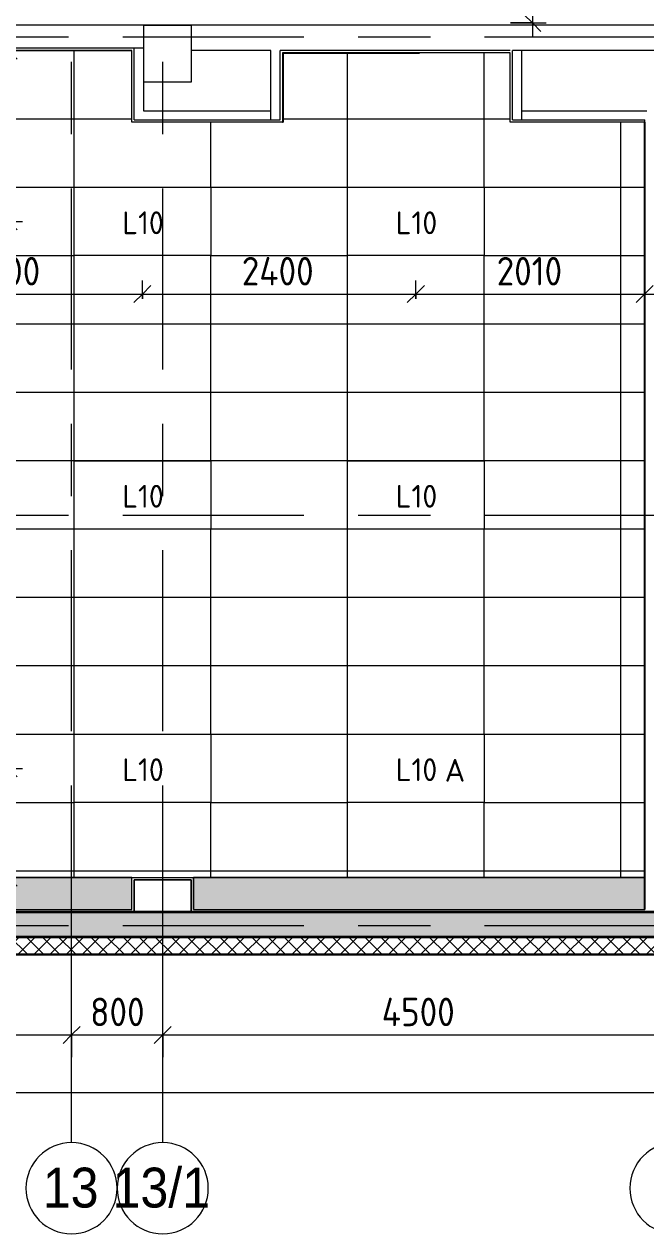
# Model space of a CAD drawing. Header units: millimetres. Extents: x 35224 to 234359, y -8553 to 29000.
# Drawn here: x 41944 to 47400, y -2706 to 7910 of the extents above; entities that cross this region are included whole.
import ezdxf

# ---------------------------------------------------------------- set-up
doc = ezdxf.new("R2010")
doc.units = ezdxf.units.MM
doc.linetypes.add('Осевая', pattern=[3175, 635, -476.25, 1587.5, -476.25])
for name, color, linetype, lineweight in [('A-ANNO-DIMS', 7, 'Continuous', 9), ('A-ANNO-DIMS-100', 7, 'Continuous', 9), ('A-CLNG-PATT', 7, 'Continuous', 9), ('A-WALL', 7, 'Continuous', 9), ('E-LITE-EQPM-IDEN', 7, 'Continuous', 9), ('I-WALL', 7, 'Continuous', 9), ('S-COLS', 7, 'Continuous', 9), ('Оси', 7, 'Continuous', 9), ('Оси-1', 7, 'Continuous', 20), ('Оси-2', 7, 'Осевая', 9)]:
    doc.layers.add(name, color=color, linetype=linetype, lineweight=lineweight)
for name, color, linetype, lineweight, true_color in [('A-ANNO-NOTE', 1, 'Continuous', 9, 0xff0000), ('A-CLNG-1', 7, 'Continuous', 9, 0xc0c0c0), ('A-WALL-3', 7, 'Continuous', 35, 0x3c3c3c), ('A-WALL-FNSH-1', 7, 'Continuous', 13, 0x3c3c3c), ('A-WALL-FNSH-2', 7, 'Continuous', 9, 0x3c3c3c), ('G-ANNO-TEXT-1', 1, 'Continuous', 9, 0xff0000)]:
    doc.layers.add(name, color=color, linetype=linetype, lineweight=lineweight, true_color=true_color)
doc.layers.add('A-CLNG-PATT-1', color=7, linetype='Continuous', lineweight=9, transparency=1)
doc.styles.add('Arial', font='arial.ttf', dxfattribs={"width": 0.9, "height": 350})
doc.styles.add('GOST Common', font='GOST_Common.ttf', dxfattribs={"height": 200})
doc.styles.add('ISOCPEUR', font='isocpeur.ttf', dxfattribs={"width": 0.9, "height": 250})
doc.styles.add('ISOCPEUR_1', font='isocpeur.ttf', dxfattribs={"height": 200})
doc.dimstyles.new('ISO-2_5_0_9К_БОЛЬШОЙ', dxfattribs={"dimscale": 304.8, "dimtxt": 248.995294, "dimasz": 0.492126, "dimexe": 0.393701, "dimexo": 0.984252, "dimgap": 0, "dimtad": 1, "dimdec": 0, "dimrnd": 10, "dimzin": 0, "dimdsep": 46, "dimtxsty": 'ISOCPEUR', "dimblk1": 'OBLIQUE', "dimblk2": 'OBLIQUE', "dimsah": 1, "dimcen": 0.09, "dimdle": 0.393701, "dimazin": 0, "dimtfac": 1, "dimtdec": 4, "dimtix": 1, "dimtmove": 0, "dimatfit": 3, "dimfxl": 1, "dimtvp": 1, "dimtolj": 1, "dimtzin": 0, "dimarcsym": 2})

# ---------------------------------------------------------------- blocks, each defined once
blk = doc.blocks.new('BSC_Колонна _Прямоугольная - 500х500-V1-План расстановки осветительного оборудования 3 этажа в осях 12-23')
at = {"layer": 'S-COLS'}
for p, q in [((-170, 250), (250, 250)), ((250, 250), (250, -250)), ((250, -250), (-170, -250))]:
    blk.add_line(p, q, dxfattribs=at)
blk = doc.blocks.new('BSC_Колонна _Прямоугольная - 500х500-V5-План расстановки осветительного оборудования 3 этажа в осях 12-23')
at = {"layer": 'S-COLS'}
for p, q in [((-250, 250), (250, 250)), ((-250, -30), (-250, 250)), ((250, 250), (250, -30))]:
    blk.add_line(p, q, dxfattribs=at)
blk = doc.blocks.new('Ось сетки - D8-29747960-План расстановки осветительного оборудования 3 этажа в осях 12-23')
at = {"layer": 'Оси-1'}
for start, end in [(360, 180), (180, 360)]:
    blk.add_arc((0, 0), 4, start, end, dxfattribs=at)
blk = doc.blocks.new('DIMBLOCK52-План расстановки осветительного оборудования 3 этажа в осях 12-23')
at = {"layer": 'A-ANNO-DIMS-100'}
for p, q in [((46405, 9140), (46405, 7801)), ((46211, 9020), (46525, 9020)), ((46405, 9020), (46211, 9020)), ((46211, 7921), (46525, 7921)), ((46405, 7921), (46211, 7921))]:
    blk.add_line(p, q, dxfattribs=at)
at = {"layer": 'A-ANNO-DIMS-100', "lineweight": 20}
for p, q in [((46405, 9020), (46330, 9095)), ((46405, 9020), (46480, 8945)), ((46405, 7921), (46330, 7996)), ((46405, 7921), (46480, 7846))]:
    blk.add_line(p, q, dxfattribs=at)
at = {"layer": 'A-ANNO-DIMS-100', "color": 0, "insert": (46079, 8198), "char_height": 250, "width": 655.05, "attachment_point": 1, "rotation": 90, "line_spacing_factor": 1.149209, "style": 'ISOCPEUR'}
blk.add_mtext('1100', dxfattribs=at)
blk = doc.blocks.new('_Oblique')
at = {"color": 0, "linetype": 'ByBlock', "lineweight": -2}
blk.add_line((-0.5, -0.5), (0.5, 0.5), dxfattribs=at)
blk = doc.blocks.new('DIMBLOCK66-План расстановки осветительного оборудования 3 этажа в осях 12-23')
at = {"layer": 'A-ANNO-DIMS-100'}
for p, q in [((38310, -1659), (38310, -1346)), ((84560, -1659), (84560, -1346)), ((38190, -1466), (84680, -1466)), ((38310, -1466), (38310, -1659)), ((84560, -1466), (84560, -1659))]:
    blk.add_line(p, q, dxfattribs=at)
at = {"layer": 'A-ANNO-DIMS-100', "lineweight": 20}
for p, q in [((38310, -1466), (38235, -1541)), ((38310, -1466), (38385, -1391)), ((84560, -1466), (84485, -1541)), ((84560, -1466), (84635, -1391))]:
    blk.add_line(p, q, dxfattribs=at)
at = {"layer": 'A-ANNO-DIMS-100', "color": 0, "insert": (61028, -1139), "char_height": 250, "width": 976.83, "attachment_point": 1, "line_spacing_factor": 1.149209, "style": 'ISOCPEUR'}
blk.add_mtext('46250', dxfattribs=at)
blk = doc.blocks.new('DIMBLOCK68-План расстановки осветительного оборудования 3 этажа в осях 12-23')
at = {"layer": 'A-ANNO-DIMS-100'}
for p, q in [((38760, -1155), (38760, -841)), ((42360, -1155), (42360, -841)), ((38760, -961), (42360, -961)), ((38760, -961), (38760, -1155)), ((42360, -961), (42360, -1155))]:
    blk.add_line(p, q, dxfattribs=at)
at = {"layer": 'A-ANNO-DIMS-100', "lineweight": 20}
for p, q in [((38760, -961), (38835, -886)), ((42360, -961), (42435, -886)), ((38760, -961), (38685, -1036)), ((42360, -961), (42285, -1036))]:
    blk.add_line(p, q, dxfattribs=at)
at = {"layer": 'A-ANNO-DIMS-100', "color": 0, "insert": (40244, -634), "char_height": 250, "width": 758.48, "attachment_point": 1, "line_spacing_factor": 1.149209, "style": 'ISOCPEUR'}
blk.add_mtext('3600', dxfattribs=at)
blk = doc.blocks.new('DIMBLOCK69-План расстановки осветительного оборудования 3 этажа в осях 12-23')
at = {"layer": 'A-ANNO-DIMS-100'}
for p, q in [((42360, -1155), (42360, -841)), ((43160, -1155), (43160, -841)), ((42360, -961), (43160, -961)), ((42360, -961), (42360, -1155)), ((43160, -961), (43160, -1155))]:
    blk.add_line(p, q, dxfattribs=at)
at = {"layer": 'A-ANNO-DIMS-100', "lineweight": 20}
for p, q in [((42360, -961), (42435, -886)), ((43160, -961), (43235, -886)), ((42360, -961), (42285, -1036)), ((43160, -961), (43085, -1036))]:
    blk.add_line(p, q, dxfattribs=at)
at = {"layer": 'A-ANNO-DIMS-100', "color": 0, "insert": (42523, -634), "char_height": 250, "width": 568.86, "attachment_point": 1, "line_spacing_factor": 1.149209, "style": 'ISOCPEUR'}
blk.add_mtext('800', dxfattribs=at)
blk = doc.blocks.new('DIMBLOCK70-План расстановки осветительного оборудования 3 этажа в осях 12-23')
at = {"layer": 'A-ANNO-DIMS-100'}
for p, q in [((43160, -1155), (43160, -841)), ((47660, -1155), (47660, -841)), ((43160, -961), (47660, -961)), ((43160, -961), (43160, -1155)), ((47660, -961), (47660, -1155))]:
    blk.add_line(p, q, dxfattribs=at)
at = {"layer": 'A-ANNO-DIMS-100', "lineweight": 20}
for p, q in [((43160, -961), (43235, -886)), ((47660, -961), (47735, -886)), ((43160, -961), (43085, -1036)), ((47660, -961), (47585, -1036))]:
    blk.add_line(p, q, dxfattribs=at)
at = {"layer": 'A-ANNO-DIMS-100', "color": 0, "insert": (45082, -634), "char_height": 250, "width": 787.21, "attachment_point": 1, "line_spacing_factor": 1.149209, "style": 'ISOCPEUR'}
blk.add_mtext('4500', dxfattribs=at)
blk = doc.blocks.new('DIMBLOCK90-План расстановки осветительного оборудования 3 этажа в осях 12-23')
at = {"layer": 'A-ANNO-DIMS-100'}
for p, q in [((40582, 5500), (40582, 5661)), ((42982, 5500), (42982, 5661)), ((40582, 5541), (42982, 5541)), ((40582, 5541), (40582, 5500)), ((42982, 5541), (42982, 5500))]:
    blk.add_line(p, q, dxfattribs=at)
at = {"layer": 'A-ANNO-DIMS-100', "lineweight": 20}
for p, q in [((40582, 5541), (40507, 5466)), ((40582, 5541), (40657, 5616)), ((42982, 5541), (42907, 5466)), ((42982, 5541), (43057, 5616))]:
    blk.add_line(p, q, dxfattribs=at)
at = {"layer": 'A-ANNO-DIMS-100', "color": 0, "insert": (41454, 5867), "char_height": 250, "width": 787.21, "attachment_point": 1, "line_spacing_factor": 1.149209, "style": 'ISOCPEUR'}
blk.add_mtext('2400', dxfattribs=at)
blk = doc.blocks.new('DIMBLOCK91-План расстановки осветительного оборудования 3 этажа в осях 12-23')
at = {"layer": 'A-ANNO-DIMS-100'}
for p, q in [((42982, 5500), (42982, 5661)), ((45382, 5500), (45382, 5661)), ((42982, 5541), (45382, 5541)), ((42982, 5541), (42982, 5500)), ((45382, 5541), (45382, 5500))]:
    blk.add_line(p, q, dxfattribs=at)
at = {"layer": 'A-ANNO-DIMS-100', "lineweight": 20}
for p, q in [((42982, 5541), (42907, 5466)), ((42982, 5541), (43057, 5616)), ((45382, 5541), (45307, 5466)), ((45382, 5541), (45457, 5616))]:
    blk.add_line(p, q, dxfattribs=at)
at = {"layer": 'A-ANNO-DIMS-100', "color": 0, "insert": (43854, 5867), "char_height": 250, "width": 787.21, "attachment_point": 1, "line_spacing_factor": 1.149209, "style": 'ISOCPEUR'}
blk.add_mtext('2400', dxfattribs=at)
blk = doc.blocks.new('DIMBLOCK92-План расстановки осветительного оборудования 3 этажа в осях 12-23')
at = {"layer": 'A-ANNO-DIMS-100'}
for p, q in [((45382, 5500), (45382, 5661)), ((47389, 5347), (47389, 5661)), ((45382, 5541), (47509, 5541)), ((45382, 5541), (45382, 5500)), ((47389, 5541), (47389, 5347))]:
    blk.add_line(p, q, dxfattribs=at)
at = {"layer": 'A-ANNO-DIMS-100', "lineweight": 20}
for p, q in [((45382, 5541), (45307, 5466)), ((45382, 5541), (45457, 5616)), ((47389, 5541), (47314, 5466)), ((47389, 5541), (47464, 5616))]:
    blk.add_line(p, q, dxfattribs=at)
at = {"layer": 'A-ANNO-DIMS-100', "color": 0, "insert": (46091, 5867), "char_height": 250, "width": 706.76, "attachment_point": 1, "line_spacing_factor": 1.149209, "style": 'ISOCPEUR'}
blk.add_mtext('2010', dxfattribs=at)
blk = doc.blocks.new('DIMBLOCK93-План расстановки осветительного оборудования 3 этажа в осях 12-23')
at = {"layer": 'A-ANNO-DIMS-100', "lineweight": 20}
for p, q in [((41809, 1379), (41734, 1454)), ((41809, 1379), (41884, 1304)), ((41809, 421), (41734, 496)), ((41809, 421), (41884, 346))]:
    blk.add_line(p, q, dxfattribs=at)
at = {"layer": 'A-ANNO-DIMS-100'}
for p, q in [((41208, 1379), (41929, 1379)), ((41809, 1379), (41208, 1379)), ((41809, 301), (41809, 1379)), ((42507, 421), (41689, 421)), ((41809, 421), (42507, 421))]:
    blk.add_line(p, q, dxfattribs=at)
at = {"layer": 'A-ANNO-DIMS-100', "color": 0, "insert": (41482, 663), "char_height": 250, "width": 568.86, "attachment_point": 1, "rotation": 90, "line_spacing_factor": 1.149209, "style": 'ISOCPEUR'}
blk.add_mtext('960', dxfattribs=at)
blk = doc.blocks.new('DIMBLOCK96-План расстановки осветительного оборудования 3 этажа в осях 12-23')
at = {"layer": 'A-ANNO-DIMS-100', "lineweight": 20}
for p, q in [((41809, 7679), (41734, 7754)), ((41809, 7679), (41884, 7604)), ((41809, 6179), (41734, 6254)), ((41809, 6179), (41884, 6104))]:
    blk.add_line(p, q, dxfattribs=at)
at = {"layer": 'A-ANNO-DIMS-100'}
for p, q in [((41809, 6179), (41809, 7799)), ((42003, 7679), (41689, 7679)), ((41809, 7679), (42003, 7679)), ((41208, 6179), (41929, 6179)), ((41809, 6179), (41208, 6179))]:
    blk.add_line(p, q, dxfattribs=at)
at = {"layer": 'A-ANNO-DIMS-100', "color": 0, "insert": (41482, 6634), "char_height": 250, "width": 706.76, "attachment_point": 1, "rotation": 90, "line_spacing_factor": 1.149209, "style": 'ISOCPEUR'}
blk.add_mtext('1500', dxfattribs=at)

msp = doc.modelspace()

# ---------------------------------------------------------------- hatches: boundary and pattern name
at = {"layer": 'A-CLNG-PATT'}
h = msp.add_hatch(dxfattribs=at)
h.set_pattern_fill('FP_47', color=256, style=0, pattern_type=2)
h.set_pattern_definition([(180, (38781, 5879.5), (-7e-14, -600), []), (270, (38781, 5879.5), (1200, 7e-14), [])])
h.paths.add_polyline_path([(47051.6, 420), (47389, 420), (47389, 7049), (46209, 7049), (46209, 7659), (44211, 7659), (44211, 7049), (42889, 7049), (42889, 7679), (39061, 7679), (39061, 7379), (38910, 7379), (38910, 420), (44143.9, 420)])
h.paths.add_polyline_path([(44782.1, 1078.9), (44782.1, 1678.9), (45982.1, 1678.9), (45982.1, 1078.9)])
h.paths.add_polyline_path([(42690.1, 1078.9), (42382.1, 1078.9), (42382.1, 1678.9), (43582.1, 1678.9), (43582.1, 1078.9)])
h.paths.add_polyline_path([(39982.1, 1078.9), (39982.1, 1678.9), (41182.1, 1678.9), (41182.1, 1078.9)])
h.paths.add_polyline_path([(44782.1, 3478.9), (44782.1, 4078.9), (45982.1, 4078.9), (45982.1, 3478.9)])
h.paths.add_polyline_path([(42382.1, 3478.9), (42382.1, 4078.9), (43582.1, 4078.9), (43582.1, 3478.9)])
h.paths.add_polyline_path([(41182.1, 3478.9), (39982.1, 3478.9), (39982.1, 4078.9), (41182.1, 4078.9)])
h.paths.add_polyline_path([(44782.1, 5878.9), (44782.1, 6478.9), (45982.1, 6478.9), (45982.1, 5878.9)])
h.paths.add_polyline_path([(42382.1, 5878.9), (42382.1, 6478.9), (43582.1, 6478.9), (43582.1, 5878.9)])
h.paths.add_polyline_path([(41182.1, 5878.9), (39982.1, 5878.9), (39982.1, 6478.9), (41182.1, 6478.9)])
at = {"layer": 'A-CLNG-PATT-1'}
h = msp.add_hatch(color=256, dxfattribs=at)
h.paths.add_polyline_path([(43582.1, 141), (47389, 141), (47387.9, 421), (43431, 420), (43431, 141)])
h.paths.add_polyline_path([(39782.4, 141), (42890, 141), (42889, 421), (39061, 420), (39061, 141)])
at = {"layer": 'A-WALL'}
h = msp.add_hatch(dxfattribs=at)
h.set_pattern_fill('FP_3', color=256, style=0, pattern_type=2)
h.set_pattern_definition([(45, (0, 0), (-70.71068, 70.71068), []), (135, (0, 0), (-70.71068, -70.71068), [])])
h.paths.add_polyline_path([(56501.5, -250), (56627.1, -250), (56627.1, -100), (38742.7, -100), (38742.7, -250), (55774.6, -250)])
at = {"layer": 'I-WALL'}
h = msp.add_hatch(dxfattribs=at)
h.set_pattern_fill('FP_1', color=256, style=0, pattern_type=2)
h.set_pattern_definition([(45, (0, 0), (-57.02463, 57.02463), []), (45, (57.025, 0), (-57.02463, 57.02463), [100.806, -20.161, 3.353, -16.808])])
h.paths.add_polyline_path([(74674.5, -100), (75700, -100), (75700, 120), (38742.7, 120), (38742.7, -100), (73220.6, -100)])

# ---------------------------------------------------------------- linework, layer by layer
at = {"layer": 'A-ANNO-NOTE'}
for p, q in [((42382.3, 5878.6), (42382.3, 6478.6)), ((42382.3, 6478.6), (43582.3, 6478.6)), ((43582.3, 6478.6), (43582.3, 5878.6)), ((44782.3, 5878.6), (44782.3, 6478.6)), ((44782.3, 6478.6), (45982.3, 6478.6)), ((45982.3, 6478.6), (45982.3, 5878.6)), ((43582.3, 5878.6), (42382.3, 5878.6)), ((45982.3, 5878.6), (44782.3, 5878.6)), ((42382.3, 3478.6), (42382.3, 4078.6)), ((42382.3, 4078.6), (43582.3, 4078.6)), ((43582.3, 4078.6), (43582.3, 3478.6)), ((44782.3, 3478.6), (44782.3, 4078.6)), ((44782.3, 4078.6), (45982.3, 4078.6)), ((45982.3, 4078.6), (45982.3, 3478.6)), ((43582.3, 3478.6), (42382.3, 3478.6)), ((45982.3, 3478.6), (44782.3, 3478.6)), ((42382.3, 1078.6), (42382.3, 1678.6)), ((42382.3, 1678.6), (43582.3, 1678.6)), ((43582.3, 1678.6), (43582.3, 1078.6)), ((44782.3, 1078.6), (44782.3, 1678.6)), ((44782.3, 1678.6), (45982.3, 1678.6)), ((45982.3, 1678.6), (45982.3, 1078.6)), ((43582.3, 1078.6), (42382.3, 1078.6)), ((45982.3, 1078.6), (44782.3, 1078.6))]:
    msp.add_line(p, q, dxfattribs=at)
at = {"layer": 'A-CLNG-1'}
for p, q in [((47389, 141), (47389, 7049)), ((42382.1, 5878.9), (42382.1, 6478.9)), ((42382.1, 6478.9), (43582.1, 6478.9)), ((43582.1, 6478.9), (43582.1, 5878.9)), ((44782.1, 5878.9), (44782.1, 6478.9)), ((44782.1, 6478.9), (45982.1, 6478.9)), ((45982.1, 6478.9), (45982.1, 5878.9)), ((43582.1, 5878.9), (42382.1, 5878.9)), ((45982.1, 5878.9), (44782.1, 5878.9)), ((42382.1, 3478.9), (42382.1, 4078.9)), ((42382.1, 4078.9), (43582.1, 4078.9)), ((43582.1, 4078.9), (43582.1, 3478.9)), ((44782.1, 3478.9), (44782.1, 4078.9)), ((44782.1, 4078.9), (45982.1, 4078.9)), ((45982.1, 4078.9), (45982.1, 3478.9)), ((43582.1, 3478.9), (42382.1, 3478.9)), ((45982.1, 3478.9), (44782.1, 3478.9)), ((42382.1, 1078.9), (42382.1, 1678.9)), ((42382.1, 1678.9), (43582.1, 1678.9)), ((43582.1, 1678.9), (43582.1, 1078.9)), ((44782.1, 1078.9), (44782.1, 1678.9)), ((44782.1, 1678.9), (45982.1, 1678.9)), ((45982.1, 1678.9), (45982.1, 1078.9)), ((43582.1, 1078.9), (42382.1, 1078.9)), ((45982.1, 1078.9), (44782.1, 1078.9)), ((39060, 420), (42890, 420)), ((42890, 421), (39061, 421)), ((43430, 420), (47389, 420)), ((47386.9, 421), (43431, 421)), ((43431, 420), (43431, 141))]:
    msp.add_line(p, q, dxfattribs=at)
at = {"layer": 'A-WALL'}
msp.add_line((38742.7, -250), (75850, -250), dxfattribs=at)
at = {"layer": 'A-WALL-3'}
for p, q in [((38742.7, 120), (75700, 120)), ((38742.7, -100), (75700, -100))]:
    msp.add_line(p, q, dxfattribs=at)
at = {"layer": 'A-WALL-FNSH-1'}
msp.add_line((38742.7, -253), (75853, -253), dxfattribs=at)
at = {"layer": 'A-WALL-FNSH-2'}
msp.add_line((38742.7, -258), (75858, -258), dxfattribs=at)
at = {"layer": 'I-WALL'}
for p, q in [((61410, 7900), (38910, 7900)), ((42990, 7900), (42990, 7150)), ((43410, 7900), (43410, 7680)), ((42990, 7700), (38910, 7700)), ((39060, 7680), (42890, 7680)), ((42889, 7679), (39061, 7679)), ((42889, 7049), (42889, 7679)), ((42890, 7050), (42890, 7679)), ((42910, 7070), (42910, 7700)), ((44110, 7680), (43410, 7680)), ((44110, 7070), (44110, 7680)), ((46210, 7680), (44190, 7680)), ((44190, 7070), (44190, 7680)), ((44210, 7660), (44210, 7050)), ((46210, 7660), (44211, 7660)), ((44211, 7659), (44211, 7049)), ((46209, 7659), (44211, 7659)), ((45410.5, 7652), (44218, 7652)), ((44218, 7652), (44218, 7050)), ((45410.5, 7659), (45410.5, 7652)), ((46209, 7049), (46209, 7659)), ((46210, 7050), (46210, 7659)), ((46230, 7070), (46230, 7680)), ((47630, 7680), (46230, 7680)), ((46310, 7680), (46310, 7070)), ((42990, 7150), (44110, 7150)), ((46310, 7150), (47410, 7150)), ((44211, 7049), (42889, 7049)), ((44210, 7050), (42890, 7050)), ((42910, 7070), (44190, 7070)), ((44211, 7050), (44218, 7050)), ((47389, 7049), (46209, 7049)), ((47390, 7050), (46210, 7050)), ((46230, 7070), (47390, 7070)), ((47390, 7050), (47390, 7070)), ((47390, 7049), (47390, 140)), ((42889, 141), (42889, 421)), ((42889, 400), (42890, 400)), ((42890, 421), (43431, 421)), ((42890, 140), (42890, 420)), ((42890, 420), (43430, 420)), ((42910, 400), (42910, 120)), ((43410, 400), (42910, 400)), ((43410, 120), (43410, 400)), ((43430, 141), (43430, 420)), ((43430, 400), (43431, 400)), ((43431, 421), (43431, 420)), ((39060, 141), (42890, 141)), ((39060, 140), (42890, 140)), ((42650, 141), (42650, 140)), ((43430, 141), (47389, 141)), ((43430, 140), (47390, 140)), ((44310, 140), (44310, 141)), ((47389, 140), (47389, 141))]:
    msp.add_line(p, q, dxfattribs=at)
at = {"layer": 'Оси'}
for p, q in [((42360, -1906.3), (42360, 593.7)), ((43160, -1906.3), (43160, 593.7))]:
    msp.add_line(p, q, dxfattribs=at)
at = {"layer": 'Оси-2'}
for p, q in [((42360, 593.7), (42360, 24850)), ((43160, 593.7), (43160, 24850)), ((38524.2, 7800), (82250, 7800)), ((38524.2, 3600), (82250, 3600)), ((38524.2, 0), (82250, 0))]:
    msp.add_line(p, q, dxfattribs=at)

# ---------------------------------------------------------------- block references
at = {"layer": 'S-COLS'}
for name, p in [('BSC_Колонна _Прямоугольная - 500х500-V1-План расстановки осветительного оборудования 3 этажа в осях 12-23', (43160, 7650)), ('BSC_Колонна _Прямоугольная - 500х500-V5-План расстановки осветительного оборудования 3 этажа в осях 12-23', (43160, 150))]:
    msp.add_blockref(name, p, dxfattribs=at)
at = {"layer": 'Оси-1', "xscale": 99.99999999999993, "yscale": 99.99999999999993, "zscale": 99.99999999999993}
for p in [(42360, -2306.3), (43160, -2306.3), (47660, -2306.3)]:
    msp.add_blockref('Ось сетки - D8-29747960-План расстановки осветительного оборудования 3 этажа в осях 12-23', p, dxfattribs=at)

# ---------------------------------------------------------------- texts
at = {"layer": 'E-LITE-EQPM-IDEN', "char_height": 200, "width": 472.996, "attachment_point": 1, "style": 'GOST Common'}
for insert in [(42805.9, 6267), (45205.9, 6267), (42805.9, 3867), (45205.9, 3867), (42805.9, 1467), (45205.9, 1467)]:
    msp.add_mtext('L10', dxfattribs=dict(at, insert=insert))
at = {"layer": 'G-ANNO-TEXT-1', "insert": (45635.1, 1462), "char_height": 200, "width": 224.472, "attachment_point": 1, "style": 'ISOCPEUR_1'}
msp.add_mtext('\\fISOCPEUR|b0|i0|c204|p34|;А', dxfattribs=at)
at = {"layer": 'Оси', "char_height": 350, "attachment_point": 1, "style": 'Arial'}
for s, insert, width in [('13', (42107.4, -2125.6), 606.076), ('13/1', (42719.7, -2125.6), 1060.633)]:
    msp.add_mtext(s, dxfattribs=dict(at, insert=insert, width=width))

# ---------------------------------------------------------------- dimensions: what is measured, and where the dimension line sits
at = {"layer": 'A-ANNO-DIMS'}
for base, p1, p2, override, picture, middle in [((46405.1, 7921), (46511.2, 9020), (46511.2, 7921), {"dimpost": '<>', "dimfxl": 1099}, 'DIMBLOCK52-План расстановки осветительного оборудования 3 этажа в осях 12-23', (46280.1, 8470.5)), ((41808.7, 7679), (40907.7, 6178.6), (41702.6, 7679), {"dimpost": '<>', "dimfxl": 1697.981226}, 'DIMBLOCK96-План расстановки осветительного оборудования 3 этажа в осях 12-23', (41683.7, 6928.8)), ((41808.7, 1378.6), (42807, 421), (40907.7, 1378.6), {"dimpost": '<>', "dimfxl": 2127.07363}, 'DIMBLOCK93-План расстановки осветительного оборудования 3 этажа в осях 12-23', (41683.7, 899.8))]:
    dim = msp.add_linear_dim(base=base, p1=p1, p2=p2, angle=90, dimstyle='ISO-2_5_0_9К_БОЛЬШОЙ', override=override, dxfattribs=at)
    dim.commit()
    dim.dimension.update_dxf_attribs({"geometry": picture, "text_midpoint": middle})
for base, p1, p2, override, picture, middle in [((42982.3, 5540.6), (40582.3, 5800.3), (42982.3, 5800.3), {"dimpost": '<>', "dimfxl": 2400}, 'DIMBLOCK90-План расстановки осветительного оборудования 3 этажа в осях 12-23', (41782.3, 5665.6)), ((45382.3, 5540.6), (42982.3, 5800.3), (45382.3, 5800.3), {"dimpost": '<>', "dimfxl": 2400}, 'DIMBLOCK91-План расстановки осветительного оборудования 3 этажа в осях 12-23', (44182.3, 5665.6)), ((47389, 5540.6), (45382.3, 5800.3), (47389, 5646.7), {"dimpost": '<>', "dimfxl": 2012.582966}, 'DIMBLOCK92-План расстановки осветительного оборудования 3 этажа в осях 12-23', (46385.6, 5665.6)), ((42360, -960.7), (38760, -854.7), (42360, -854.7), {"dimpost": '<>', "dimfxl": 3600}, 'DIMBLOCK68-План расстановки осветительного оборудования 3 этажа в осях 12-23', (40560, -835.7)), ((43160, -960.7), (42360, -854.7), (43160, -854.7), {"dimpost": '<>', "dimfxl": 800}, 'DIMBLOCK69-План расстановки осветительного оборудования 3 этажа в осях 12-23', (42760, -835.7)), ((47660, -960.7), (43160, -854.7), (47660, -854.7), {"dimpost": '<>', "dimfxl": 4500}, 'DIMBLOCK70-План расстановки осветительного оборудования 3 этажа в осях 12-23', (45410, -835.7)), ((84560, -1465.5), (38310, -1359.4), (84560, -1359.4), {"dimpost": '<>', "dimfxl": 46250}, 'DIMBLOCK66-План расстановки осветительного оборудования 3 этажа в осях 12-23', (61435, -1340.5))]:
    dim = msp.add_linear_dim(base=base, p1=p1, p2=p2, dimstyle='ISO-2_5_0_9К_БОЛЬШОЙ', override=override, dxfattribs=at)
    dim.commit()
    dim.dimension.update_dxf_attribs({"geometry": picture, "text_midpoint": middle})

doc.saveas('drawing.dxf')
